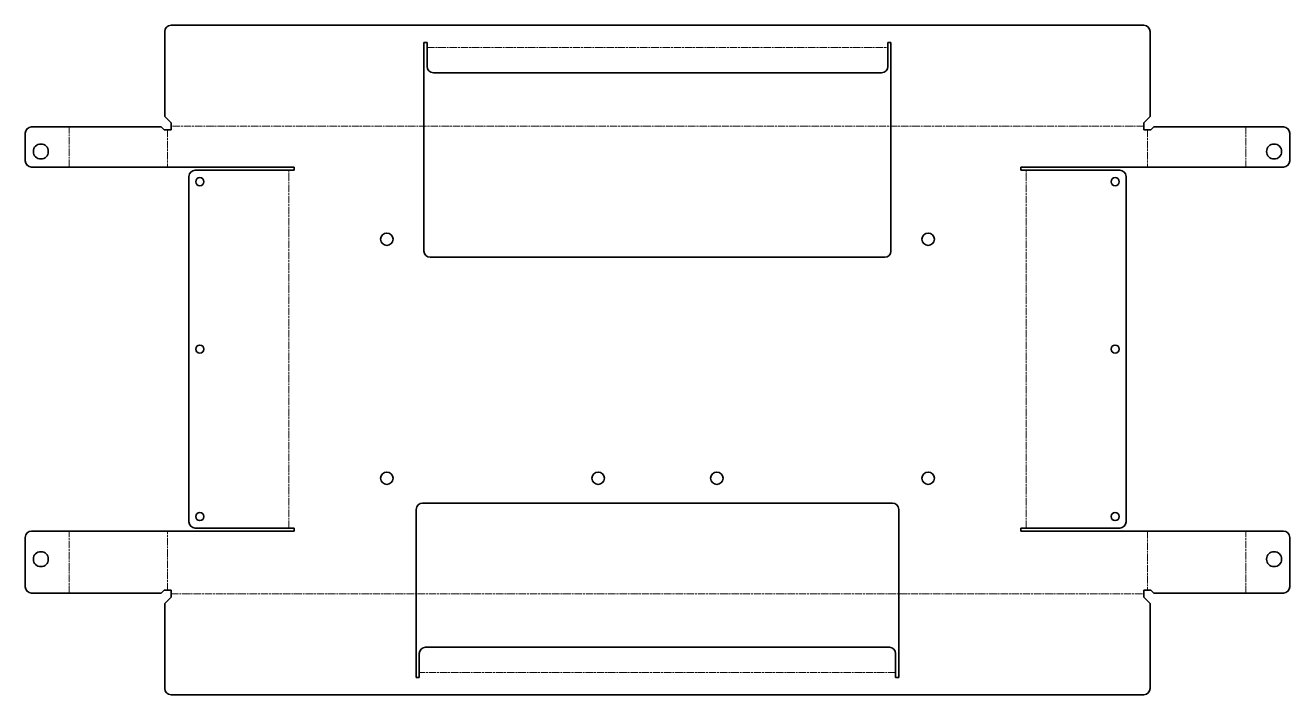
# Model space of a CAD drawing. Header units: millimetres. Extents: x 0 to 406, y 0 to 215.
import ezdxf

# ---------------------------------------------------------------- set-up
doc = ezdxf.new("R2010")
doc.units = ezdxf.units.MM
doc.linetypes.add('Chain', pattern=[13.68, 9.12, -1.14, 2.28, -1.14])
doc.layers.add('SIMUMAK Bend Centerline (ISO)', color=7, linetype='Chain', lineweight=9)
doc.layers.add('SIMUMAK Visible (ISO)', color=7, linetype='Continuous', lineweight=35)

# ---------------------------------------------------------------- blocks, each defined once
blk = doc.blocks.new('DSPY-AUT-03-DISPLAY01_Sheet_2_DSPY-AUT-03-DISPLAY01')
at = {"layer": 'SIMUMAK Bend Centerline (ISO)', "ltscale": 0.263158}
for p, q in [((-74, 100.43), (74, 100.43)), ((-188.94, 62), (-188.94, 74.9)), ((-157.38, 74), (-157.38, 62)), ((156.25, 75.13), (-156.25, 75.13)), ((157.38, 74), (157.38, 62)), ((188.94, 74.9), (188.94, 62)), ((-118.38, -54), (-118.38, 61)), ((118.38, -54), (118.38, 61)), ((-188.94, -74.9), (-188.94, -55)), ((-157.38, -74), (-157.38, -55)), ((157.38, -55), (157.38, -74)), ((188.94, -74.9), (188.94, -55)), ((-156.25, -75.13), (156.25, -75.13)), ((76.5, -100.43), (-76.5, -100.43))]:
    blk.add_line(p, q, dxfattribs=at)
at = {"layer": 'SIMUMAK Visible (ISO)'}
for p, q in [((156.25, 107.56), (-156.25, 107.56)), ((-158.25, 105.56), (-158.25, 78.26)), ((-75, 102.06), (-74, 102.06)), ((-75, 102.06), (-75, 35)), ((-74, 102.06), (-74, 94.3)), ((74, 102.06), (75, 102.06)), ((74, 94.3), (74, 102.06)), ((75, 35), (75, 102.06)), ((158.25, 78.26), (158.25, 105.56)), ((72, 92.3), (-72, 92.3)), ((-156.25, 76.26), (-158.25, 78.26)), ((158.25, 78.26), (156.25, 76.26)), ((-159.41, 74.9), (-201.07, 74.9)), ((-159.41, 74.9), (-158.51, 74)), ((-156.25, 74), (-158.51, 74)), ((-156.25, 74), (-156.25, 76.26)), ((156.25, 76.26), (156.25, 74)), ((158.51, 74), (156.25, 74)), ((158.51, 74), (159.41, 74.9)), ((201.07, 74.9), (159.41, 74.9)), ((-203.07, 64), (-203.07, 72.9)), ((203.07, 72.9), (203.07, 64)), ((-201.07, 62), (-116.75, 62)), ((-148.51, 61), (-116.75, 61)), ((-116.75, 62), (-116.75, 61)), ((116.75, 61), (116.75, 62)), ((201.07, 62), (116.75, 62)), ((148.51, 61), (116.75, 61)), ((-150.51, -52), (-150.51, 59)), ((150.51, 59), (150.51, -52)), ((73, 33), (-73, 33)), ((-77.5, -48), (-77.5, -102.06)), ((-75.5, -46), (75.5, -46)), ((77.5, -102.06), (77.5, -48)), ((-201.07, -55), (-116.75, -55)), ((-148.51, -54), (-116.75, -54)), ((-116.75, -54), (-116.75, -55)), ((116.75, -54), (148.51, -54)), ((116.75, -55), (116.75, -54)), ((201.07, -55), (116.75, -55)), ((-203.07, -72.9), (-203.07, -57)), ((203.07, -57), (203.07, -72.9)), ((-201.07, -74.9), (-159.41, -74.9)), ((-158.51, -74), (-159.41, -74.9)), ((-158.51, -74), (-156.25, -74)), ((-158.25, -78.26), (-156.25, -76.26)), ((-156.25, -76.26), (-156.25, -74)), ((156.25, -74), (158.51, -74)), ((156.25, -74), (156.25, -76.26)), ((156.25, -76.26), (158.25, -78.26)), ((159.41, -74.9), (158.51, -74)), ((159.41, -74.9), (201.07, -74.9)), ((-158.25, -78.26), (-158.25, -105.56)), ((158.25, -105.56), (158.25, -78.26)), ((-74.5, -92.3), (74.5, -92.3)), ((-76.5, -102.06), (-76.5, -94.3)), ((76.5, -94.3), (76.5, -102.06)), ((-76.5, -102.06), (-77.5, -102.06)), ((77.5, -102.06), (76.5, -102.06)), ((-156.25, -107.56), (156.25, -107.56))]:
    blk.add_line(p, q, dxfattribs=at)
for centre, radius in [((-198.07, 67), 2.4), ((198.07, 67), 2.4), ((-147.01, 57.3), 1.3), ((147.01, 57.3), 1.3), ((-86.95, 38.8), 2), ((86.95, 38.8), 2), ((-147.01, 3.5), 1.3), ((147.01, 3.5), 1.3), ((-86.95, -38), 2), ((-19.05, -38), 2), ((19.05, -38), 2), ((86.95, -38), 2), ((-147.01, -50.3), 1.3), ((147.01, -50.3), 1.3), ((-198.07, -64), 2.4), ((198.07, -64), 2.4)]:
    blk.add_circle(centre, radius, dxfattribs=at)
at = {"layer": 'SIMUMAK Visible (ISO)', "extrusion": (0, 0, -1)}
for centre, start, end in [((156.25, 105.56), 0, 90), ((-156.25, 105.56), 90, 180), ((72, 94.3), 270, 360), ((-72, 94.3), 180, 270), ((201.07, 72.9), 0, 90), ((-201.07, 72.9), 90, 180), ((201.07, 64), 270, 0), ((148.51, 59), 360, 90), ((-148.51, 59), 90, 180), ((-201.07, 64), 180, 270), ((148.51, -52), 270, 360), ((-148.51, -52), 180, 270), ((201.07, -57), 0, 90), ((-201.07, -57), 90, 180), ((201.07, -72.9), 270, 360), ((-201.07, -72.9), 180, 270), ((74.5, -94.3), 0, 90), ((-74.5, -94.3), 90, 180), ((156.25, -105.56), 270, 360), ((-156.25, -105.56), 180, 270)]:
    blk.add_arc(centre, 2, start, end, dxfattribs=at)
at = {"layer": 'SIMUMAK Visible (ISO)'}
for centre, start, end in [((-73, 35), 180, 270), ((73, 35), 270, 0), ((-75.5, -48), 90, 180), ((75.5, -48), 0, 90)]:
    blk.add_arc(centre, 2, start, end, dxfattribs=at)

msp = doc.modelspace()

# ---------------------------------------------------------------- block references
msp.add_blockref('DSPY-AUT-03-DISPLAY01_Sheet_2_DSPY-AUT-03-DISPLAY01', (203.07, 107.56))

doc.saveas('drawing.dxf')
